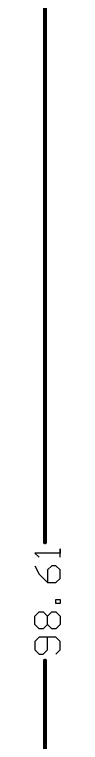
# Model space of a CAD drawing. Header units: millimetres. Extents: x -0.28 to 4.38, y -0.01 to 4.88.
# Drawn here: x 4.316 to 4.376, y 2.035 to 3.765 of the extents above; entities that cross this region are included whole.
import ezdxf

# ---------------------------------------------------------------- set-up
doc = ezdxf.new("R2010")
doc.units = ezdxf.units.MM
doc.header["$MEASUREMENT"] = 0
doc.layers.add('TopLayer', color=1, linetype='Continuous')

msp = doc.modelspace()

# ---------------------------------------------------------------- linework, layer by layer
at = {"layer": 'TopLayer'}
for p, q in [((4.376, 2.475), (4.376, 2.495)), ((4.376, 2.495), (4.376, 2.485)), ((4.376, 2.485), (4.316, 2.485)), ((4.316, 2.485), (4.326, 2.475)), ((4.316, 2.455), (4.326, 2.435)), ((4.356, 2.455), (4.346, 2.445)), ((4.346, 2.445), (4.346, 2.415)), ((4.366, 2.455), (4.356, 2.455)), ((4.376, 2.445), (4.366, 2.455)), ((4.376, 2.425), (4.376, 2.445)), ((4.326, 2.435), (4.346, 2.415)), ((4.366, 2.415), (4.376, 2.425)), ((4.346, 2.415), (4.366, 2.415)), ((4.366, 2.365), (4.366, 2.375)), ((4.366, 2.375), (4.376, 2.375)), ((4.376, 2.375), (4.376, 2.365)), ((4.376, 2.365), (4.366, 2.365)), ((4.316, 2.3351), (4.326, 2.3451)), ((4.316, 2.3151), (4.316, 2.3351)), ((4.326, 2.3451), (4.336, 2.3451)), ((4.336, 2.3451), (4.346, 2.3351)), ((4.346, 2.3351), (4.356, 2.3451)), ((4.346, 2.3151), (4.346, 2.3351)), ((4.356, 2.3451), (4.366, 2.3451)), ((4.366, 2.3451), (4.376, 2.3351)), ((4.376, 2.3351), (4.376, 2.3151)), ((4.326, 2.3051), (4.316, 2.3151)), ((4.336, 2.3051), (4.326, 2.3051)), ((4.346, 2.3151), (4.336, 2.3051)), ((4.356, 2.3051), (4.346, 2.3151)), ((4.366, 2.3051), (4.356, 2.3051)), ((4.376, 2.3151), (4.366, 2.3051)), ((4.326, 2.2851), (4.316, 2.2751)), ((4.366, 2.2851), (4.326, 2.2851)), ((4.346, 2.2551), (4.346, 2.2851)), ((4.376, 2.2751), (4.366, 2.2851)), ((4.316, 2.2751), (4.316, 2.2551)), ((4.376, 2.2551), (4.376, 2.2751)), ((4.316, 2.2551), (4.326, 2.2451)), ((4.336, 2.2451), (4.346, 2.2551)), ((4.366, 2.2451), (4.376, 2.2551)), ((4.326, 2.2451), (4.336, 2.2451))]:
    msp.add_line(p, q, dxfattribs=at)
at = {"layer": 'TopLayer', "const_width": 0.01}
for points in [[(4.34, 2.511), (4.34, 4.3271)], [(4.34, 0.445), (4.34, 2.2291)]]:
    msp.add_lwpolyline(points, dxfattribs=at)
at = {"layer": 'TopLayer', "const_width": 0.005}
for points in [[(4.3375, 2.511, 1), (4.3425, 2.511, 1)], [(4.3375, 2.2291, 1), (4.3425, 2.2291, 1)]]:
    msp.add_lwpolyline(points, format="xyb", close=True, dxfattribs=at)

doc.saveas('drawing.dxf')
